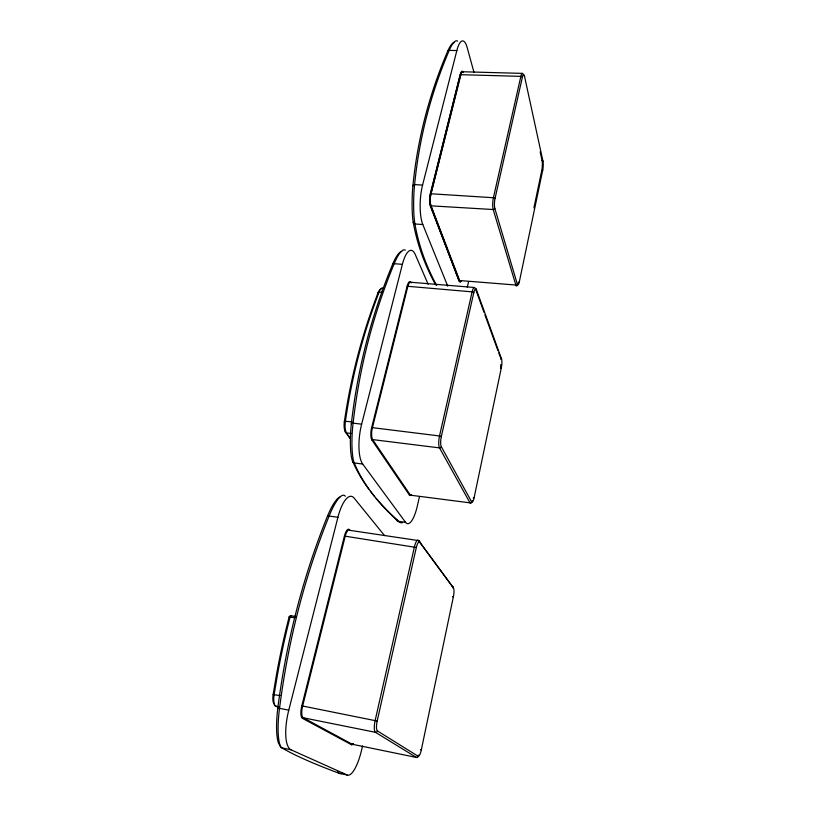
<?xml version="1.0" encoding="UTF-8"?>
<svg xmlns="http://www.w3.org/2000/svg" width="816" height="816" viewBox="0 0 816 816"><rect width="100%" height="100%" fill="white"/><g stroke="black" fill="none" stroke-linecap="round" stroke-linejoin="round"><path stroke-width="1.22" d="M278.776 707.839A1415.24 143.718 8.7 0 1 275.624 706.095A2.03 1.826 -62.1 0 1 274.298 704.024A8.017 2.519 -84 0 1 273.115 694.651L276.461 674.801A1203.09 926.792 36.3 0 1 289.099 617.09L295.106 617.702M533.929 207.856L541.732 170.646A7.334 1.489 -86.1 0 0 542.048 160.477L540.161 151.827M351.472 744.702L352.104 744.223L416.405 757.442A1.54 1.428 -76.3 0 0 418.129 756.228A7.711 1.826 -79.5 0 0 421.342 749.771L453.41 596.608A7.12 1.703 -81.3 0 0 453.451 588.02A1.397 1.336 -43.7 0 0 452.401 586.449L418.639 540.6L349.993 530.369L349.564 529.696A10.057 3.325 -81 0 0 344.413 536.041L301.808 705.84A10.965 3.611 -77.9 0 0 302.45 718.345L351.472 744.702A9.7 2.785 -78.5 0 0 353.318 743.815M474.127 497.678L501.371 367.598A6.477 1.469 -84.1 0 0 501.544 359.02L476.513 289.976A1.448 1.234 -21 0 0 475.402 288.609A8.711 2.203 -85 0 0 472.117 291.863L439.508 435.968A9.149 2.448 -83.1 0 0 439.518 447.892L469.996 502.84A1.357 1.265 -29.4 0 0 471.566 501.748A6.803 1.601 -82.6 0 0 474.127 497.678L473.188 497.974M524.525 76.316A6.916 1.499 -87.2 0 0 522.362 77.275L495.006 198.604A7.089 1.693 -86.1 0 0 494.833 208.437A1.408 1.153 -19 0 1 493.211 209.528L430.613 205.816L459.265 280.633A7.63 2.02 -85.4 0 0 460.999 281.112A7.487 1.979 -85.4 0 1 459.49 280.52L515.834 285.029A1.265 1.071 -18.1 0 0 517.283 284.039A6.304 1.367 -85 0 0 519.343 281.744L542.742 170.003A6.13 1.234 -86.1 0 0 543.017 161.527L524.525 76.327A1.346 1.03 -17.2 0 0 523.464 75.235M302.461 718.315L303.175 717.764L375.452 732.309A1.744 1.612 -69.7 0 0 377.41 730.922A8.741 2.377 -79 0 1 377.176 721.048L416.323 547.485A8.007 2.183 -81.5 0 1 419.801 542.303M471.566 501.748L441.293 446.668A7.64 2.04 -83.1 0 1 441.293 436.733L473.78 292.699A7.273 1.836 -85 0 1 476.513 289.966M362.518 745.987L361.702 749.567A30.202 8.609 -78.4 0 1 347.147 774.996L339.15 773.282A1339.107 86.098 10.4 0 1 281.897 747.874A2.815 2.601 -64.9 0 1 279.98 745.314M419.414 496.883L417.333 506.022A26.663 7.619 -82.1 0 1 405.562 522.322L398.086 521.24A2.142 1.856 -48.8 0 1 396.576 519.384A1092.389 309.009 1.4 0 1 376.186 498.443M467.293 287.273L468.568 281.693M411.193 494.924A8.568 2.458 -82.3 0 1 409.408 495.037L371.943 440.069A9.608 3.111 -82.9 0 1 371.657 427.543L407.123 286.192A9.16 2.805 -85.3 0 1 411.162 282.734M461.101 281.081A7.956 2.101 -85.4 0 1 459.082 280.898L430.369 206.132A8.935 2.591 -86.6 0 1 430.328 193.729L460.285 74.358A8.711 2.305 -88 0 1 463.202 72.185A8.201 2.173 -88 0 0 460.714 74.684L520.863 76.357A1.336 0.857 12.2 0 1 522.362 77.275M347.147 774.996L291.016 749.802A34.66 11.485 -77.7 0 1 288.772 710.165L337.916 517.313A31.457 10.486 -81.2 0 1 354.164 498.127L384.56 535.592M405.562 522.322L362.712 464.049A30.263 9.904 -82.8 0 1 361.641 424.177L402.38 264.333A28.693 8.803 -85.5 0 1 415.273 254.551L428.135 284.254M447.76 286.212L422.8 224.522A28.101 8.221 -86.6 0 1 422.576 185.059L456.848 50.551A27.326 7.222 -88.1 0 1 467.191 47.603L473.994 72.41M409.397 495.037L469.996 502.84A8.15 1.928 -82.6 0 0 472.393 500.555M459.082 280.898L430.817 205.724A8.405 2.438 -86.6 0 1 430.787 194.045L460.561 74.633A8.354 2.213 -88 0 1 463.141 72.247M371.943 440.069L372.647 439.589L439.518 447.892A1.53 1.377 -29.1 0 0 441.293 446.668M421.331 749.843L420.515 749.751M435.611 284.774A941.797 422.902 -6.6 0 1 413.202 222.136A25.663 3.07 -89.1 0 1 412.906 185.783A831.963 610.98 9 0 1 447.647 51.316A2.152 1.275 25.6 0 1 449.259 50.398L456.848 50.551M522.23 73.379L462.682 71.757M381.847 292.24L379.103 292.128A1.703 0.663 21.4 0 0 378.114 292.628A986.677 765.408 16.6 0 0 344.321 421.984A7.048 1.979 -88.7 0 0 345.199 431.348A1140.972 369.75 -0.6 0 0 350.044 438.406M422.576 185.059L414.64 184.61A2.254 1.295 6 0 0 412.906 185.813M413.222 222.136A2.234 1.907 -10.4 0 0 414.967 224.002L422.8 224.522M402.38 264.333L394.24 263.701A2.336 0.969 23 0 0 392.639 264.251A954.914 743.549 21.8 0 0 351.308 423.983M474.259 287.477L410.53 282.234M352.043 421.882L345.413 421.311A1.785 0.683 8 0 0 344.332 421.984M345.199 431.348A1.775 1.581 -32.9 0 0 346.484 432.99L351.206 433.408M361.641 424.177L353.114 423.147A2.468 0.938 6.3 0 0 351.339 423.983A27.622 4.61 -87.5 0 0 352.451 460.724A1092.389 309.009 1.4 0 0 368.954 489.345M452.472 596.771L453.41 596.608M352.451 460.683A2.438 2.264 -23.2 0 0 354.287 462.947L362.712 464.049M277.736 708.604A1157.7 895.305 39.4 0 1 327.512 516.038A2.55 0.53 21.7 0 1 329.154 516.038L337.916 517.313M296.137 616.58L291.149 615.805A1.601 0.704 -79.9 0 0 290.119 616.927A1201.631 925.681 36.3 0 0 277.501 674.567L274.176 694.396A10.016 3.376 -82.9 0 0 275.645 706.105L278.664 706.666M280.255 695.518L273.125 694.651M349.942 530.359L349.993 530.369A9.404 3.111 -81 0 0 345.178 536.336L302.624 706.085A10.261 3.376 -77.9 0 0 303.236 717.774L352.155 744.223A9.068 2.601 -78.5 0 0 353.481 743.835M288.772 710.165L279.551 708.329L277.777 708.604A31.549 6.406 -84.5 0 0 279.419 744.651M291.016 749.802L281.938 747.884A34.231 7.273 -84 0 1 279.541 708.319A1156.17 893.969 39.3 0 1 329.123 516.028M301.828 705.85L377.176 721.048M377.41 730.922L418.129 756.228M344.444 536.071L416.323 547.485M289.088 617.08L289.109 617.1A1.601 1.459 -52.4 0 1 290.965 615.835M371.668 427.564L439.508 435.968A1.53 0.52 12.8 0 1 441.293 436.744M407.164 286.243L472.117 291.863A1.459 0.673 12.6 0 1 473.78 292.699M453.451 588.01L419.801 542.324A1.581 1.469 -39.9 0 0 418.639 540.6A9.578 2.621 -81.5 0 0 414.446 546.781L375.156 720.457A10.455 2.856 -79 0 0 375.452 732.309L416.405 757.442A9.231 2.193 -79.4 0 0 418.649 755.065M460.306 74.389L430.542 193.943A8.568 2.479 -86.6 0 0 430.573 205.856M430.328 193.729L493.405 197.727A1.408 0.755 12.4 0 1 495.006 198.604M475.402 288.609L484.061 312.446M484.928 314.833L497.933 350.594M498.8 352.981L500.096 356.551M494.833 208.437L517.283 284.039M337.651 771.712A2.448 2.091 -72.3 0 0 339.15 773.282A29.845 11.791 -86.3 0 0 342.832 773.242M329.144 516.028A31.161 7.956 -71.9 0 1 345.301 496.261M452.401 586.449A8.517 2.04 -81.3 0 1 452.89 587.846M327.542 516.038A28.723 7.16 -71.1 0 1 339.864 497.036M354.256 462.937A1087.116 305.663 1.5 0 0 398.055 521.23A26.377 9.721 88.1 0 0 402.543 522.597M354.287 462.978A29.957 5.355 -87.2 0 1 353.104 423.127A953.394 742.04 21.7 0 1 394.21 263.69A28.387 7.497 -75.3 0 1 405.358 250.124M411.315 494.873A8.017 2.295 -82.3 0 1 410.03 494.608L372.647 439.589A8.986 2.907 -83 0 1 372.382 427.839L407.806 286.528A8.568 2.621 -85.3 0 1 411.244 282.724M500.636 358.081A7.752 1.765 -84.1 0 1 500.891 359.489M500.851 364.497A7.752 1.765 -84.1 0 1 500.565 366.721M501.371 367.598A1.285 0.52 11.7 0 1 500.443 368.047M500.636 357.765A1.295 1.132 -20.1 0 1 501.544 359.02M374.677 496.638A1092.389 309.009 1.4 0 1 370.342 491.181M397.882 520.373A24.317 9.139 87.3 0 1 396.576 519.435M392.629 264.231A26.163 6.834 -74.5 0 1 401.798 251.461M449.228 50.388A830.545 609.44 8.9 0 0 414.61 184.61A27.826 3.682 -88.9 0 0 414.967 224.023M449.259 50.378A27.05 6.824 -78.1 0 1 457.562 41.126M436.693 285.508A937.36 419.781 -6.4 0 1 414.936 223.992M542.048 160.477A1.214 0.969 -16.2 0 1 543.017 161.517M518.048 283.397A7.548 1.642 -85.1 0 1 515.834 285.029L493.211 209.528A8.486 2.03 -86.1 0 1 493.405 197.727L520.863 76.357A8.272 1.805 -87.2 0 1 523.362 74.786M461.315 281.03A7.446 1.969 -85.4 0 1 459.663 280.51L431.011 205.703A8.354 2.417 -86.6 0 1 430.981 194.075L460.897 74.725A8.15 2.152 -88 0 1 463.315 72.155M519.343 281.744A1.244 0.592 11.4 0 1 518.313 282.275M542.742 170.003A1.193 0.683 10.8 0 1 541.732 170.646M447.678 51.296A24.929 6.273 -77.3 0 1 454.186 42.463M350.064 438.263A1136.708 366.843 -0.5 0 1 346.474 432.98M346.484 432.99A8.813 2.713 -88 0 1 345.413 421.311A985.351 764.184 16.5 0 1 379.093 292.118A8.435 3.06 -80.1 0 1 383.5 288.456M378.114 292.628A6.742 2.387 -78.2 0 1 381.103 289.262"/></g></svg>
